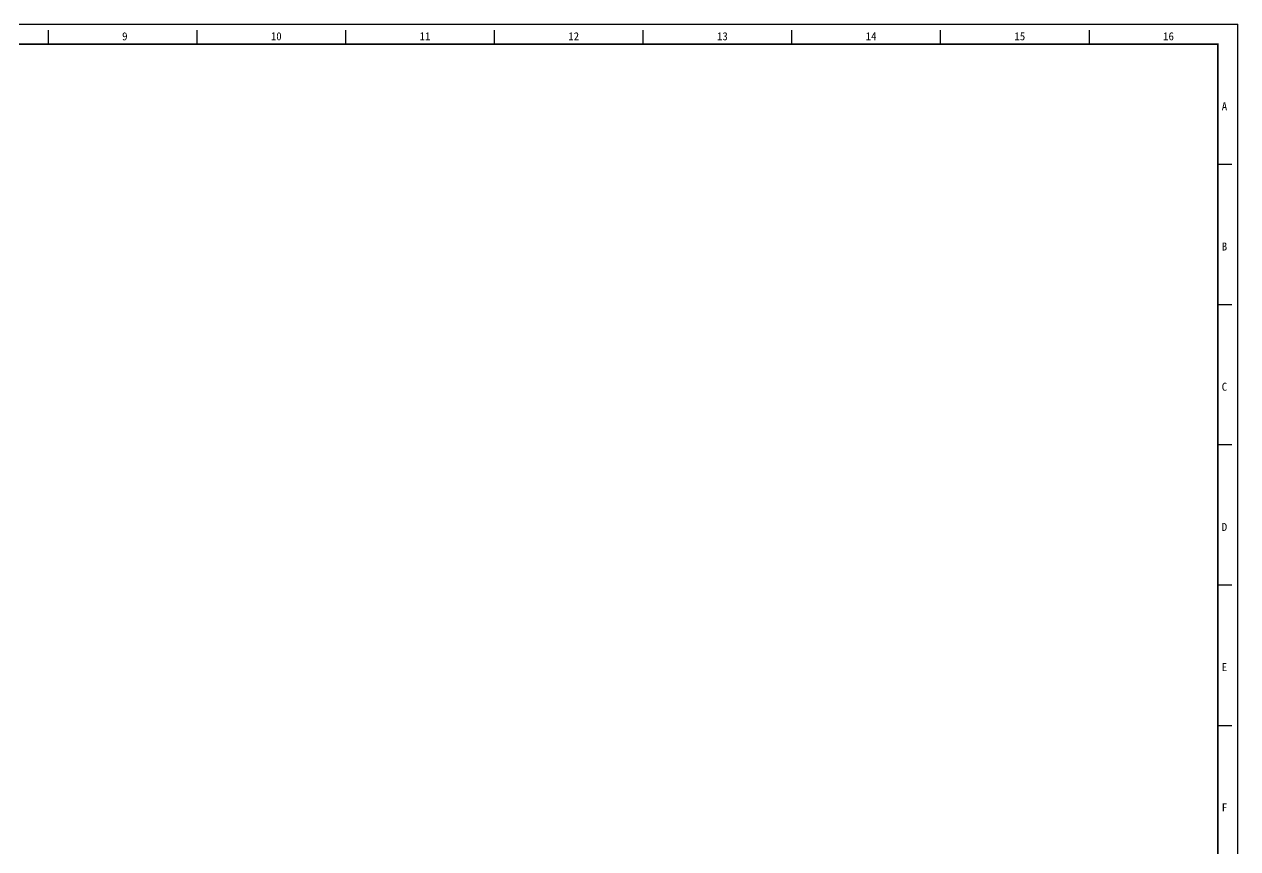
# Model space of a CAD drawing. Extents: x 0 to 1189, y 0 to 841.
# Drawn here: x 583 to 1189, y 429 to 841 of the extents above; entities that cross this region are included whole.
import ezdxf

# ---------------------------------------------------------------- set-up
doc = ezdxf.new("R2010")
doc.units = 0
doc.header["$MEASUREMENT"] = 0
doc.layers.get('0').update_dxf_attribs({"linetype": 'CONTINUOUS'})
doc.styles.add('HUALUC', font='SimSun.ttf')

msp = doc.modelspace()

# ---------------------------------------------------------------- linework, layer by layer
for p, q in [((0, 841), (1189, 841)), ((594.5, 838), (594.5, 831)), ((668.81, 838), (668.81, 831)), ((743.12, 838), (743.12, 831)), ((817.44, 838), (817.44, 831)), ((891.75, 838), (891.75, 831)), ((966.06, 838), (966.06, 831)), ((1040.38, 838), (1040.38, 831)), ((1114.69, 838), (1114.69, 831)), ((1189, 0), (1189, 841)), ((1186, 770.92), (1179, 770.92)), ((1186, 700.83), (1179, 700.83)), ((1186, 630.75), (1179, 630.75)), ((1186, 560.67), (1179, 560.67)), ((1179, 490.58), (1186, 490.58))]:
    msp.add_line(p, q)
at = {"const_width": 0.8, "flags": 128}
msp.add_lwpolyline([(1179, 831), (25, 831), (25, 10), (1179, 10)], close=True, dxfattribs=at)

# ---------------------------------------------------------------- texts
at = {"style": 'HUALUC'}
for s, p in [('9', (631.5, 833)), ('10', (705.81, 833)), ('11', (780.12, 833)), ('12', (854.44, 833)), ('13', (928.75, 833)), ('14', (1003.06, 833)), ('15', (1077.38, 833)), ('16', (1151.69, 833)), ('A', (1181, 798)), ('B', (1181, 727.92)), ('C', (1181, 657.83)), ('D', (1181, 587.75)), ('E', (1181, 517.67)), ('F', (1181, 447.58))]:
    msp.add_text(s, height=4, dxfattribs=at).set_placement(p)

doc.saveas('drawing.dxf')
